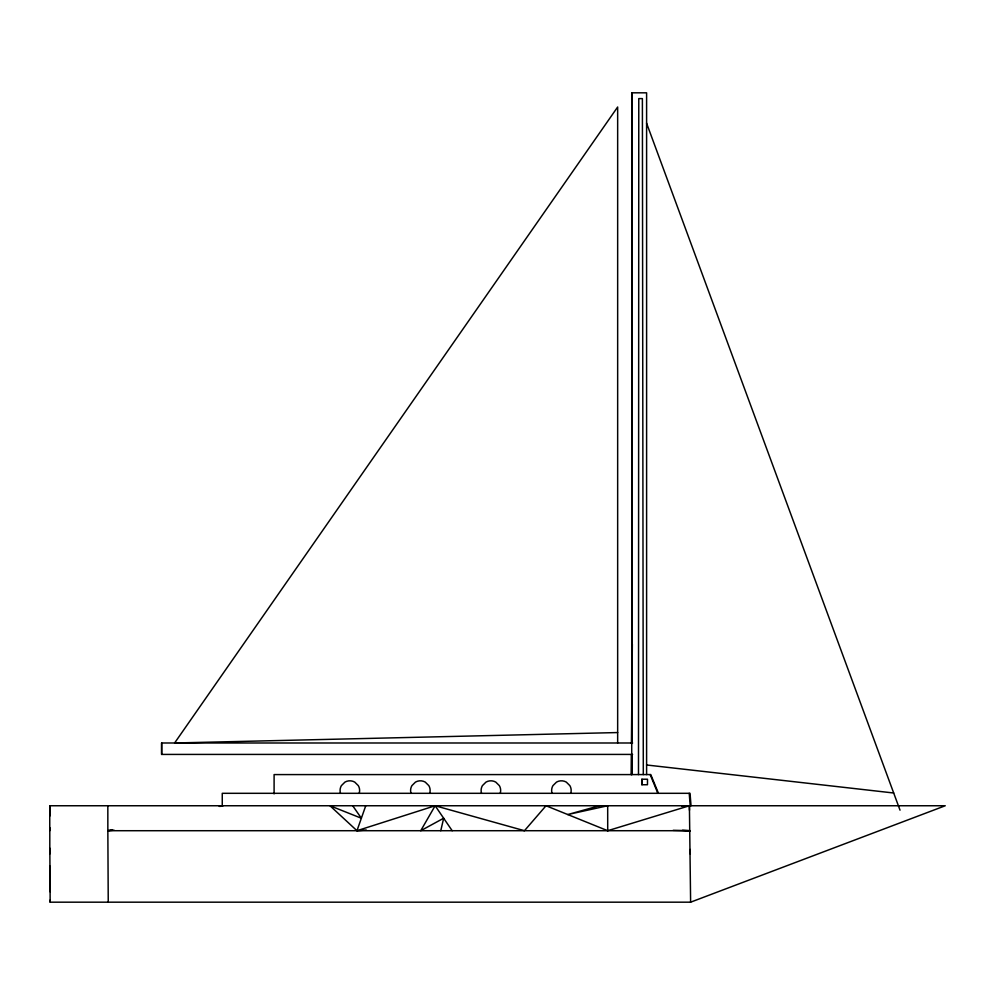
<?xml version="1.0" encoding="UTF-8"?>
<svg xmlns="http://www.w3.org/2000/svg" width="995" height="995" viewBox="0 0 995 995"><rect width="100%" height="100%" fill="white"/><g stroke="black" fill="none" stroke-linecap="round" stroke-linejoin="round"><path stroke-width="1.49" d="M638.491 774.583L638.778 98.592L642.384 98.592L643.305 774.583M631.153 774.583L631.34 754.409M631.439 743.551L632.335 644.225M50.26 888.771L50.16 891.781L49.899 866.06M49.762 830.713L49.75 805.751L945.25 805.751L690.617 902.179L50.16 902.179L50.235 899.99M440.773 830.713L443.658 818.226L420.736 830.713L435.138 805.751L524.452 830.713L546.019 805.751L607.709 830.713L689.411 805.751L690.617 902.179M365.75 805.751L356.969 830.713L329.979 805.751L361.359 818.226L352.715 805.751M599.425 805.751L567.759 814.544L607.684 805.751L607.709 830.713M108.244 902.179L107.846 830.713L112.36 829.718M219.248 806.41L222.258 805.751L222.258 793.313L690.045 793.313L691.028 805.751M220.069 806.41L223.079 805.751M107.833 805.751L107.846 830.713L114.027 830.153M366.247 830.017L356.969 830.713L435.138 805.751L452.178 830.713M681.674 806.336L689.411 805.751L689.485 810.266M617.659 732.556L174.61 742.991L617.659 107L617.659 742.991M632.596 742.991L161.6 742.991L161.6 754.421L632.596 754.421M641.887 779.222L647.496 779.222L647.471 784.744L641.887 784.744L641.887 779.222L641.912 784.744M107.846 830.713L690.219 830.713L682.483 830.29M673.18 830.327L690.219 830.713M646.563 764.981L893.684 793.003M658.329 793.003L650.767 774.583L274.098 774.583L274.098 793.873M650.17 774.583L657.732 793.003M646.563 123.144L900.027 810.179M689.224 793.313L690.207 805.751M50.16 902.179L49.837 848.175M690.182 849.444L690.269 853.971M49.8 827.616L49.8 853.971M646.601 774.583L646.601 92.821L631.738 92.821L631.738 774.583M631.837 92.821L631.837 743.526M631.837 754.397L631.837 774.583M161.663 742.991L161.663 754.421M49.8 805.751L49.8 816.074M500.323 792.978A9.589 9.589 0 0 0 499.353 785.64L495.771 782.095A9.863 9.863 0 0 0 485.995 782.095L482.413 785.64A9.589 9.589 0 0 0 481.443 792.978M359.294 792.978A9.589 9.589 0 0 0 358.312 785.64L354.73 782.095A9.863 9.863 0 0 0 344.954 782.095L341.385 785.64A9.589 9.589 0 0 0 340.402 792.978M429.803 792.978A9.589 9.589 0 0 0 428.833 785.64L425.251 782.095A9.863 9.863 0 0 0 415.475 782.095L411.905 785.64A9.589 9.589 0 0 0 410.923 792.978M570.844 792.978A9.589 9.589 0 0 0 569.861 785.64L566.292 782.095A9.863 9.863 0 0 0 556.516 782.095L552.934 785.64A9.589 9.589 0 0 0 551.964 792.978"/></g></svg>
